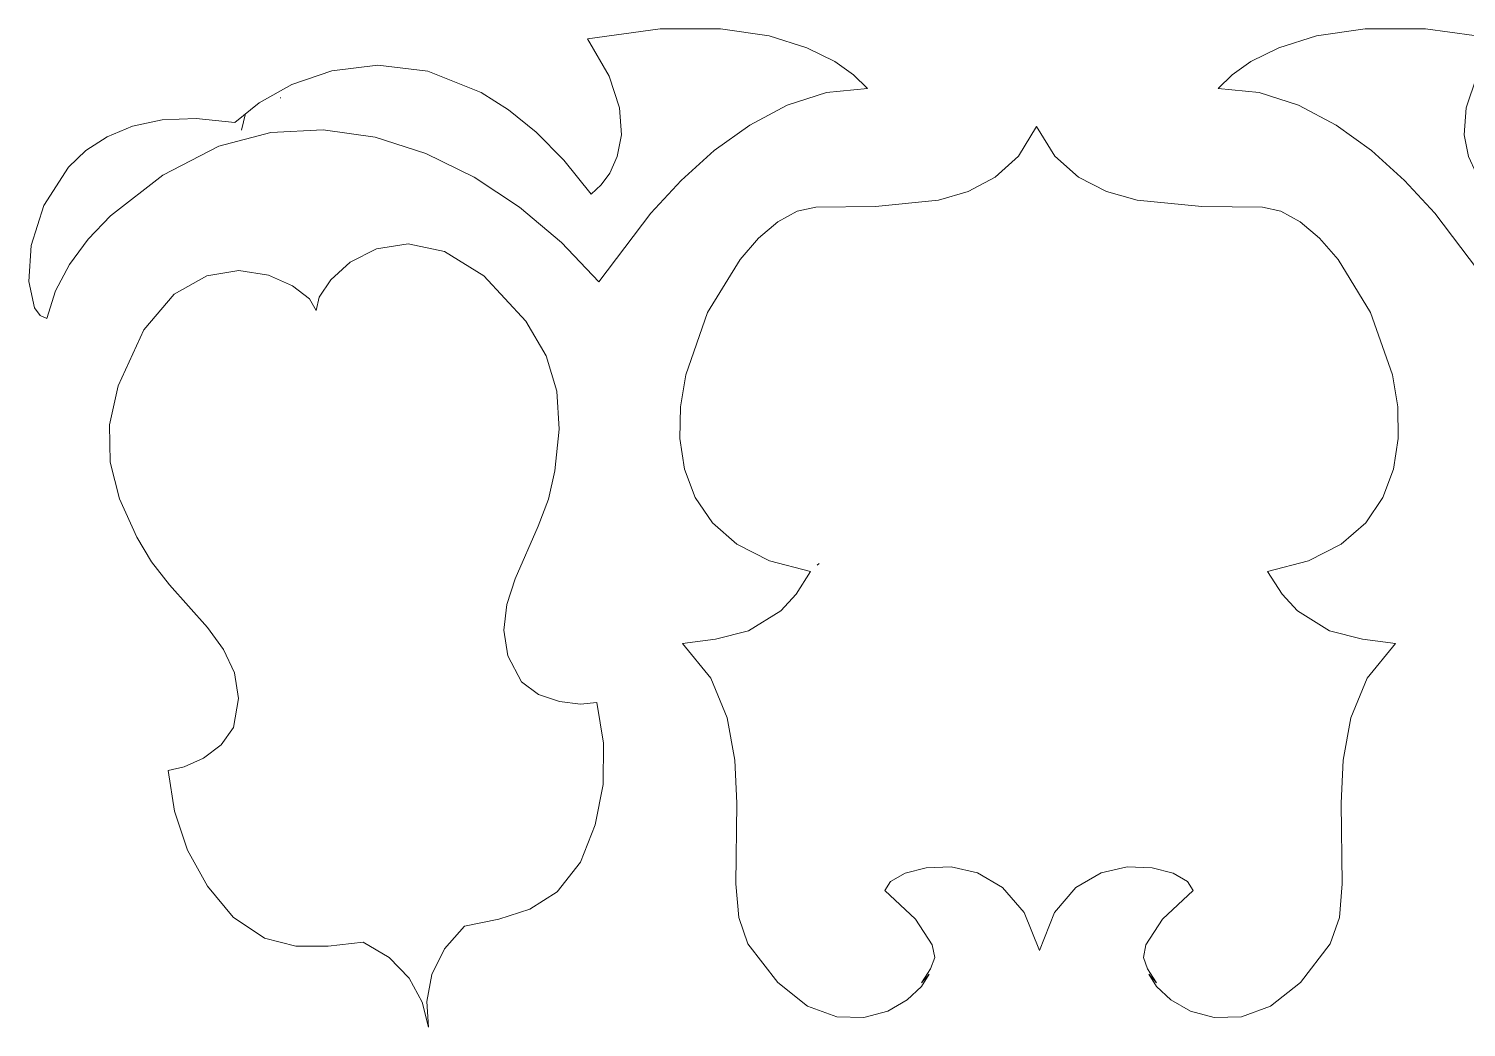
# Model space of a CAD drawing. Header units: millimetres. Extents: x -177 to 176, y -151 to 151.
# Drawn here: x -57.8 to -5.9, y 102.5 to 138.5 of the extents above; entities that cross this region are included whole.
import ezdxf

# ---------------------------------------------------------------- set-up
doc = ezdxf.new("R2010")
doc.units = ezdxf.units.MM
doc.header["$MEASUREMENT"] = 0
doc.layers.add('layer 1', color=7, linetype='Continuous')

msp = doc.modelspace()

# ---------------------------------------------------------------- linework, layer by layer
at = {"layer": 'layer 1', "color": 1, "lineweight": 9}
for points, knots in [([(-27.5384, 136.3875), (-27.5384, 136.3875), (-29.0168, 136.2377), (-29.0168, 136.2377), (-29.0168, 136.2377), (-29.0168, 136.2377), (-30.4371, 135.7801), (-30.4371, 135.7801), (-30.4371, 135.7801), (-30.4371, 135.7801), (-31.7903, 135.0658), (-31.7903, 135.0658), (-31.7903, 135.0658), (-31.7903, 135.0658), (-33.0678, 134.145), (-33.0678, 134.145), (-33.0678, 134.145), (-33.0678, 134.145), (-34.26, 133.0684), (-34.26, 133.0684), (-34.26, 133.0684), (-34.26, 133.0684), (-35.3582, 131.8865), (-35.3582, 131.8865), (-35.3582, 131.8865), (-35.3582, 131.8865), (-37.2367, 129.4091), (-37.2367, 129.4091), (-37.2367, 129.4091), (-37.2367, 129.4091), (-38.5843, 130.825), (-38.5843, 130.825), (-38.5843, 130.825), (-38.5843, 130.825), (-40.0937, 132.0972), (-40.0937, 132.0972), (-40.0937, 132.0972), (-40.0937, 132.0972), (-41.7363, 133.1828), (-41.7363, 133.1828), (-41.7363, 133.1828), (-41.7363, 133.1828), (-43.4839, 134.0386), (-43.4839, 134.0386), (-43.4839, 134.0386), (-43.4839, 134.0386), (-45.307, 134.6212), (-45.307, 134.6212), (-45.307, 134.6212), (-45.307, 134.6212), (-47.1777, 134.8876), (-47.1777, 134.8876), (-47.1777, 134.8876), (-47.1777, 134.8876), (-49.0669, 134.7949), (-49.0669, 134.7949), (-49.0669, 134.7949), (-49.0669, 134.7949), (-50.9464, 134.2995), (-50.9464, 134.2995), (-50.9464, 134.2995), (-50.9464, 134.2995), (-52.9751, 133.252), (-52.9751, 133.252), (-52.9751, 133.252), (-52.9751, 133.252), (-54.8546, 131.7924), (-54.8546, 131.7924), (-54.8546, 131.7924), (-54.8546, 131.7924), (-55.6593, 130.9436), (-55.6593, 130.9436), (-55.6593, 130.9436), (-55.6593, 130.9436), (-56.3322, 130.0342), (-56.3322, 130.0342), (-56.3322, 130.0342), (-56.3322, 130.0342), (-56.8414, 129.0784), (-56.8414, 129.0784), (-56.8414, 129.0784), (-56.8414, 129.0784), (-57.1555, 128.0905), (-57.1555, 128.0905), (-57.1555, 128.0905), (-57.1555, 128.0905), (-57.4002, 128.1961), (-57.4002, 128.1961), (-57.4002, 128.1961), (-57.4002, 128.1961), (-57.5965, 128.4701), (-57.5965, 128.4701), (-57.5965, 128.4701), (-57.5965, 128.4701), (-57.8088, 129.4172), (-57.8088, 129.4172), (-57.8088, 129.4172), (-57.8088, 129.4172), (-57.7227, 130.7198), (-57.7227, 130.7198), (-57.7227, 130.7198), (-57.7227, 130.7198), (-57.2682, 132.1662), (-57.2682, 132.1662), (-57.2682, 132.1662), (-57.2682, 132.1662), (-56.3754, 133.5442), (-56.3754, 133.5442), (-56.3754, 133.5442), (-56.3754, 133.5442), (-55.7429, 134.1416), (-55.7429, 134.1416), (-55.7429, 134.1416), (-55.7429, 134.1416), (-54.9747, 134.6425), (-54.9747, 134.6425), (-54.9747, 134.6425), (-54.9747, 134.6425), (-54.062, 135.0203), (-54.062, 135.0203), (-54.062, 135.0203), (-54.062, 135.0203), (-52.9959, 135.2487), (-52.9959, 135.2487), (-52.9959, 135.2487), (-52.9959, 135.2487), (-51.768, 135.3011), (-51.768, 135.3011), (-51.768, 135.3011), (-51.768, 135.3011), (-50.3694, 135.1513), (-50.3694, 135.1513), (-50.3694, 135.1513), (-50.3694, 135.1513), (-49.4965, 135.8612), (-49.4965, 135.8612), (-49.4965, 135.8612), (-49.4965, 135.8612), (-48.3126, 136.5267), (-48.3126, 136.5267), (-48.3126, 136.5267), (-48.3126, 136.5267), (-46.8684, 137.0228), (-46.8684, 137.0228), (-46.8684, 137.0228), (-46.8684, 137.0228), (-45.2145, 137.2235), (-45.2145, 137.2235), (-45.2145, 137.2235), (-45.2145, 137.2235), (-43.401, 137.0039), (-43.401, 137.0039), (-43.401, 137.0039), (-43.401, 137.0039), (-41.479, 136.2384), (-41.479, 136.2384), (-41.479, 136.2384), (-41.479, 136.2384), (-40.4932, 135.612), (-40.4932, 135.612), (-40.4932, 135.612), (-40.4932, 135.612), (-39.4991, 134.8019), (-39.4991, 134.8019), (-39.4991, 134.8019), (-39.4991, 134.8019), (-38.503, 133.7927), (-38.503, 133.7927), (-38.503, 133.7927), (-38.503, 133.7927), (-37.5117, 132.5689), (-37.5117, 132.5689), (-37.5117, 132.5689), (-37.5117, 132.5689), (-37.153, 132.9053), (-37.153, 132.9053), (-37.153, 132.9053), (-37.153, 132.9053), (-36.8426, 133.3312), (-36.8426, 133.3312), (-36.8426, 133.3312), (-36.8426, 133.3312), (-36.5669, 133.9334), (-36.5669, 133.9334), (-36.5669, 133.9334), (-36.5669, 133.9334), (-36.418, 134.7154), (-36.418, 134.7154), (-36.418, 134.7154), (-36.418, 134.7154), (-36.4873, 135.6804), (-36.4873, 135.6804), (-36.4873, 135.6804), (-36.4873, 135.6804), (-36.8672, 136.8319), (-36.8672, 136.8319), (-36.8672, 136.8319), (-36.8672, 136.8319), (-37.6489, 138.1734), (-37.6489, 138.1734), (-37.6489, 138.1734), (-37.6489, 138.1734), (-35.0187, 138.5342), (-35.0187, 138.5342), (-35.0187, 138.5342), (-35.0187, 138.5342), (-32.8428, 138.5372), (-32.8428, 138.5372), (-32.8428, 138.5372), (-32.8428, 138.5372), (-31.089, 138.2781), (-31.089, 138.2781), (-31.089, 138.2781), (-31.089, 138.2781), (-29.7258, 137.8519), (-29.7258, 137.8519), (-29.7258, 137.8519), (-29.7258, 137.8519), (-28.721, 137.3545), (-28.721, 137.3545), (-28.721, 137.3545), (-28.721, 137.3545), (-28.0428, 136.8811), (-28.0428, 136.8811), (-28.0428, 136.8811), (-28.0428, 136.8811), (-27.5384, 136.3875), (-27.5384, 136.3875), (-27.5384, 136.3875), (-27.5384, 136.3875), (-27.5384, 136.3875), (-27.5384, 136.3875)], [0, 0, 0, 0, 0.0169492, 0.0169492, 0.0169492, 0.0169492, 0.0338983, 0.0338983, 0.0338983, 0.0338983, 0.0508475, 0.0508475, 0.0508475, 0.0508475, 0.0677966, 0.0677966, 0.0677966, 0.0677966, 0.0847458, 0.0847458, 0.0847458, 0.0847458, 0.1016949, 0.1016949, 0.1016949, 0.1016949, 0.1186441, 0.1186441, 0.1186441, 0.1186441, 0.1355932, 0.1355932, 0.1355932, 0.1355932, 0.1525424, 0.1525424, 0.1525424, 0.1525424, 0.1694915, 0.1694915, 0.1694915, 0.1694915, 0.1864407, 0.1864407, 0.1864407, 0.1864407, 0.2033898, 0.2033898, 0.2033898, 0.2033898, 0.220339, 0.220339, 0.220339, 0.220339, 0.2372881, 0.2372881, 0.2372881, 0.2372881, 0.2542373, 0.2542373, 0.2542373, 0.2542373, 0.2711864, 0.2711864, 0.2711864, 0.2711864, 0.2881356, 0.2881356, 0.2881356, 0.2881356, 0.3050847, 0.3050847, 0.3050847, 0.3050847, 0.3220339, 0.3220339, 0.3220339, 0.3220339, 0.3389831, 0.3389831, 0.3389831, 0.3389831, 0.3559322, 0.3559322, 0.3559322, 0.3559322, 0.3728814, 0.3728814, 0.3728814, 0.3728814, 0.3898305, 0.3898305, 0.3898305, 0.3898305, 0.4067797, 0.4067797, 0.4067797, 0.4067797, 0.4237288, 0.4237288, 0.4237288, 0.4237288, 0.440678, 0.440678, 0.440678, 0.440678, 0.4576271, 0.4576271, 0.4576271, 0.4576271, 0.4745763, 0.4745763, 0.4745763, 0.4745763, 0.4915254, 0.4915254, 0.4915254, 0.4915254, 0.5084746, 0.5084746, 0.5084746, 0.5084746, 0.5254237, 0.5254237, 0.5254237, 0.5254237, 0.5423729, 0.5423729, 0.5423729, 0.5423729, 0.559322, 0.559322, 0.559322, 0.559322, 0.5762712, 0.5762712, 0.5762712, 0.5762712, 0.5932203, 0.5932203, 0.5932203, 0.5932203, 0.6101695, 0.6101695, 0.6101695, 0.6101695, 0.6271186, 0.6271186, 0.6271186, 0.6271186, 0.6440678, 0.6440678, 0.6440678, 0.6440678, 0.6610169, 0.6610169, 0.6610169, 0.6610169, 0.6779661, 0.6779661, 0.6779661, 0.6779661, 0.6949153, 0.6949153, 0.6949153, 0.6949153, 0.7118644, 0.7118644, 0.7118644, 0.7118644, 0.7288136, 0.7288136, 0.7288136, 0.7288136, 0.7457627, 0.7457627, 0.7457627, 0.7457627, 0.7627119, 0.7627119, 0.7627119, 0.7627119, 0.779661, 0.779661, 0.779661, 0.779661, 0.7966102, 0.7966102, 0.7966102, 0.7966102, 0.8135593, 0.8135593, 0.8135593, 0.8135593, 0.8305085, 0.8305085, 0.8305085, 0.8305085, 0.8474576, 0.8474576, 0.8474576, 0.8474576, 0.8644068, 0.8644068, 0.8644068, 0.8644068, 0.8813559, 0.8813559, 0.8813559, 0.8813559, 0.8983051, 0.8983051, 0.8983051, 0.8983051, 0.9152542, 0.9152542, 0.9152542, 0.9152542, 0.9322034, 0.9322034, 0.9322034, 0.9322034, 0.9491525, 0.9491525, 0.9491525, 0.9491525, 0.9661017, 0.9661017, 0.9661017, 0.9661017, 1, 1, 1, 1]), ([(-14.8802, 136.3875), (-14.8802, 136.3875), (-13.402, 136.2377), (-13.402, 136.2377), (-13.402, 136.2377), (-13.402, 136.2377), (-11.9818, 135.7801), (-11.9818, 135.7801), (-11.9818, 135.7801), (-11.9818, 135.7801), (-10.6283, 135.0658), (-10.6283, 135.0658), (-10.6283, 135.0658), (-10.6283, 135.0658), (-9.3511, 134.145), (-9.3511, 134.145), (-9.3511, 134.145), (-9.3511, 134.145), (-8.1587, 133.0684), (-8.1587, 133.0684), (-8.1587, 133.0684), (-8.1587, 133.0684), (-7.0605, 131.8865), (-7.0605, 131.8865), (-7.0605, 131.8865), (-7.0605, 131.8865), (-5.182, 129.4091), (-5.182, 129.4091), (-5.182, 129.4091), (-5.182, 129.4091), (-3.8346, 130.825), (-3.8346, 130.825), (-3.8346, 130.825), (-3.8346, 130.825), (-2.3251, 132.0972), (-2.3251, 132.0972), (-2.3251, 132.0972), (-2.3251, 132.0972), (-0.6824, 133.1828), (-0.6824, 133.1828), (-0.6824, 133.1828), (-0.6824, 133.1828), (1.0651, 134.0386), (1.0651, 134.0386), (1.0651, 134.0386), (1.0651, 134.0386), (2.8884, 134.6212), (2.8884, 134.6212), (2.8884, 134.6212), (2.8884, 134.6212), (4.7592, 134.8876), (4.7592, 134.8876), (4.7592, 134.8876), (4.7592, 134.8876), (6.6484, 134.7949), (6.6484, 134.7949), (6.6484, 134.7949), (6.6484, 134.7949), (8.5277, 134.2995), (8.5277, 134.2995), (8.5277, 134.2995), (8.5277, 134.2995), (10.5565, 133.252), (10.5565, 133.252), (10.5565, 133.252), (10.5565, 133.252), (12.4359, 131.7924), (12.4359, 131.7924), (12.4359, 131.7924), (12.4359, 131.7924), (13.2407, 130.9436), (13.2407, 130.9436), (13.2407, 130.9436), (13.2407, 130.9436), (13.9135, 130.0342), (13.9135, 130.0342), (13.9135, 130.0342), (13.9135, 130.0342), (14.4227, 129.0784), (14.4227, 129.0784), (14.4227, 129.0784), (14.4227, 129.0784), (14.7368, 128.0905), (14.7368, 128.0905), (14.7368, 128.0905), (14.7368, 128.0905), (14.9815, 128.1961), (14.9815, 128.1961), (14.9815, 128.1961), (14.9815, 128.1961), (15.1779, 128.4701), (15.1779, 128.4701), (15.1779, 128.4701), (15.1779, 128.4701), (15.3901, 129.4172), (15.3901, 129.4172), (15.3901, 129.4172), (15.3901, 129.4172), (15.3041, 130.7198), (15.3041, 130.7198), (15.3041, 130.7198), (15.3041, 130.7198), (14.8495, 132.1662), (14.8495, 132.1662), (14.8495, 132.1662), (14.8495, 132.1662), (13.957, 133.5442), (13.957, 133.5442), (13.957, 133.5442), (13.957, 133.5442), (13.3244, 134.1416), (13.3244, 134.1416), (13.3244, 134.1416), (13.3244, 134.1416), (12.556, 134.6425), (12.556, 134.6425), (12.556, 134.6425), (12.556, 134.6425), (11.6433, 135.0203), (11.6433, 135.0203), (11.6433, 135.0203), (11.6433, 135.0203), (10.5772, 135.2487), (10.5772, 135.2487), (10.5772, 135.2487), (10.5772, 135.2487), (9.3493, 135.3011), (9.3493, 135.3011), (9.3493, 135.3011), (9.3493, 135.3011), (7.9507, 135.1513), (7.9507, 135.1513), (7.9507, 135.1513), (7.9507, 135.1513), (7.0778, 135.8612), (7.0778, 135.8612), (7.0778, 135.8612), (7.0778, 135.8612), (5.8939, 136.5267), (5.8939, 136.5267), (5.8939, 136.5267), (5.8939, 136.5267), (4.4497, 137.0228), (4.4497, 137.0228), (4.4497, 137.0228), (4.4497, 137.0228), (2.7957, 137.2235), (2.7957, 137.2235), (2.7957, 137.2235), (2.7957, 137.2235), (0.9825, 137.0039), (0.9825, 137.0039), (0.9825, 137.0039), (0.9825, 137.0039), (-0.9396, 136.2384), (-0.9396, 136.2384), (-0.9396, 136.2384), (-0.9396, 136.2384), (-1.9255, 135.612), (-1.9255, 135.612), (-1.9255, 135.612), (-1.9255, 135.612), (-2.9195, 134.8019), (-2.9195, 134.8019), (-2.9195, 134.8019), (-2.9195, 134.8019), (-3.9156, 133.7927), (-3.9156, 133.7927), (-3.9156, 133.7927), (-3.9156, 133.7927), (-4.9069, 132.5689), (-4.9069, 132.5689), (-4.9069, 132.5689), (-4.9069, 132.5689), (-5.2656, 132.9053), (-5.2656, 132.9053), (-5.2656, 132.9053), (-5.2656, 132.9053), (-5.5761, 133.3312), (-5.5761, 133.3312), (-5.5761, 133.3312), (-5.5761, 133.3312), (-5.8518, 133.9334), (-5.8518, 133.9334), (-5.8518, 133.9334), (-5.8518, 133.9334), (-6.0008, 134.7154), (-6.0008, 134.7154), (-6.0008, 134.7154), (-6.0008, 134.7154), (-5.9314, 135.6804), (-5.9314, 135.6804), (-5.9314, 135.6804), (-5.9314, 135.6804), (-5.5515, 136.8319), (-5.5515, 136.8319), (-5.5515, 136.8319), (-5.5515, 136.8319), (-4.7698, 138.1734), (-4.7698, 138.1734), (-4.7698, 138.1734), (-4.7698, 138.1734), (-7.4, 138.5342), (-7.4, 138.5342), (-7.4, 138.5342), (-7.4, 138.5342), (-9.5759, 138.5372), (-9.5759, 138.5372), (-9.5759, 138.5372), (-9.5759, 138.5372), (-11.3296, 138.2781), (-11.3296, 138.2781), (-11.3296, 138.2781), (-11.3296, 138.2781), (-12.6928, 137.8519), (-12.6928, 137.8519), (-12.6928, 137.8519), (-12.6928, 137.8519), (-13.6979, 137.3545), (-13.6979, 137.3545), (-13.6979, 137.3545), (-13.6979, 137.3545), (-14.3759, 136.8811), (-14.3759, 136.8811), (-14.3759, 136.8811), (-14.3759, 136.8811), (-14.8802, 136.3875), (-14.8802, 136.3875), (-14.8802, 136.3875), (-14.8802, 136.3875), (-14.8802, 136.3875), (-14.8802, 136.3875)], [0, 0, 0, 0, 0.0169492, 0.0169492, 0.0169492, 0.0169492, 0.0338983, 0.0338983, 0.0338983, 0.0338983, 0.0508475, 0.0508475, 0.0508475, 0.0508475, 0.0677966, 0.0677966, 0.0677966, 0.0677966, 0.0847458, 0.0847458, 0.0847458, 0.0847458, 0.1016949, 0.1016949, 0.1016949, 0.1016949, 0.1186441, 0.1186441, 0.1186441, 0.1186441, 0.1355932, 0.1355932, 0.1355932, 0.1355932, 0.1525424, 0.1525424, 0.1525424, 0.1525424, 0.1694915, 0.1694915, 0.1694915, 0.1694915, 0.1864407, 0.1864407, 0.1864407, 0.1864407, 0.2033898, 0.2033898, 0.2033898, 0.2033898, 0.220339, 0.220339, 0.220339, 0.220339, 0.2372881, 0.2372881, 0.2372881, 0.2372881, 0.2542373, 0.2542373, 0.2542373, 0.2542373, 0.2711864, 0.2711864, 0.2711864, 0.2711864, 0.2881356, 0.2881356, 0.2881356, 0.2881356, 0.3050847, 0.3050847, 0.3050847, 0.3050847, 0.3220339, 0.3220339, 0.3220339, 0.3220339, 0.3389831, 0.3389831, 0.3389831, 0.3389831, 0.3559322, 0.3559322, 0.3559322, 0.3559322, 0.3728814, 0.3728814, 0.3728814, 0.3728814, 0.3898305, 0.3898305, 0.3898305, 0.3898305, 0.4067797, 0.4067797, 0.4067797, 0.4067797, 0.4237288, 0.4237288, 0.4237288, 0.4237288, 0.440678, 0.440678, 0.440678, 0.440678, 0.4576271, 0.4576271, 0.4576271, 0.4576271, 0.4745763, 0.4745763, 0.4745763, 0.4745763, 0.4915254, 0.4915254, 0.4915254, 0.4915254, 0.5084746, 0.5084746, 0.5084746, 0.5084746, 0.5254237, 0.5254237, 0.5254237, 0.5254237, 0.5423729, 0.5423729, 0.5423729, 0.5423729, 0.559322, 0.559322, 0.559322, 0.559322, 0.5762712, 0.5762712, 0.5762712, 0.5762712, 0.5932203, 0.5932203, 0.5932203, 0.5932203, 0.6101695, 0.6101695, 0.6101695, 0.6101695, 0.6271186, 0.6271186, 0.6271186, 0.6271186, 0.6440678, 0.6440678, 0.6440678, 0.6440678, 0.6610169, 0.6610169, 0.6610169, 0.6610169, 0.6779661, 0.6779661, 0.6779661, 0.6779661, 0.6949153, 0.6949153, 0.6949153, 0.6949153, 0.7118644, 0.7118644, 0.7118644, 0.7118644, 0.7288136, 0.7288136, 0.7288136, 0.7288136, 0.7457627, 0.7457627, 0.7457627, 0.7457627, 0.7627119, 0.7627119, 0.7627119, 0.7627119, 0.779661, 0.779661, 0.779661, 0.779661, 0.7966102, 0.7966102, 0.7966102, 0.7966102, 0.8135593, 0.8135593, 0.8135593, 0.8135593, 0.8305085, 0.8305085, 0.8305085, 0.8305085, 0.8474576, 0.8474576, 0.8474576, 0.8474576, 0.8644068, 0.8644068, 0.8644068, 0.8644068, 0.8813559, 0.8813559, 0.8813559, 0.8813559, 0.8983051, 0.8983051, 0.8983051, 0.8983051, 0.9152542, 0.9152542, 0.9152542, 0.9152542, 0.9322034, 0.9322034, 0.9322034, 0.9322034, 0.9491525, 0.9491525, 0.9491525, 0.9491525, 0.9661017, 0.9661017, 0.9661017, 0.9661017, 1, 1, 1, 1]), ([(-21.4394, 135.014), (-21.4394, 135.014), (-22.0917, 133.9452), (-22.0917, 133.9452), (-22.0917, 133.9452), (-22.0917, 133.9452), (-22.9281, 133.1783), (-22.9281, 133.1783), (-22.9281, 133.1783), (-22.9281, 133.1783), (-23.9052, 132.6629), (-23.9052, 132.6629), (-23.9052, 132.6629), (-23.9052, 132.6629), (-24.9804, 132.3487), (-24.9804, 132.3487), (-24.9804, 132.3487), (-24.9804, 132.3487), (-27.2543, 132.1236), (-27.2543, 132.1236), (-27.2543, 132.1236), (-27.2543, 132.1236), (-29.4069, 132.1012), (-29.4069, 132.1012), (-29.4069, 132.1012), (-29.4069, 132.1012), (-30.0788, 131.9544), (-30.0788, 131.9544), (-30.0788, 131.9544), (-30.0788, 131.9544), (-30.7743, 131.5705), (-30.7743, 131.5705), (-30.7743, 131.5705), (-30.7743, 131.5705), (-31.4691, 130.9815), (-31.4691, 130.9815), (-31.4691, 130.9815), (-31.4691, 130.9815), (-32.1395, 130.2187), (-32.1395, 130.2187), (-32.1395, 130.2187), (-32.1395, 130.2187), (-33.3118, 128.2974), (-33.3118, 128.2974), (-33.3118, 128.2974), (-33.3118, 128.2974), (-34.0998, 126.0581), (-34.0998, 126.0581), (-34.0998, 126.0581), (-34.0998, 126.0581), (-34.29, 124.8979), (-34.29, 124.8979), (-34.29, 124.8979), (-34.29, 124.8979), (-34.3125, 123.7527), (-34.3125, 123.7527), (-34.3125, 123.7527), (-34.3125, 123.7527), (-34.1436, 122.6537), (-34.1436, 122.6537), (-34.1436, 122.6537), (-34.1436, 122.6537), (-33.7592, 121.6323), (-33.7592, 121.6323), (-33.7592, 121.6323), (-33.7592, 121.6323), (-33.1353, 120.7204), (-33.1353, 120.7204), (-33.1353, 120.7204), (-33.1353, 120.7204), (-32.2484, 119.9491), (-32.2484, 119.9491), (-32.2484, 119.9491), (-32.2484, 119.9491), (-31.0744, 119.3499), (-31.0744, 119.3499), (-31.0744, 119.3499), (-31.0744, 119.3499), (-29.5893, 118.9544), (-29.5893, 118.9544), (-29.5893, 118.9544), (-29.5893, 118.9544), (-30.1184, 118.1428), (-30.1184, 118.1428), (-30.1184, 118.1428), (-30.1184, 118.1428), (-30.6714, 117.5404), (-30.6714, 117.5404), (-30.6714, 117.5404), (-30.6714, 117.5404), (-31.83, 116.8221), (-31.83, 116.8221), (-31.83, 116.8221), (-31.83, 116.8221), (-33.0245, 116.5212), (-33.0245, 116.5212), (-33.0245, 116.5212), (-33.0245, 116.5212), (-34.2148, 116.3592), (-34.2148, 116.3592), (-34.2148, 116.3592), (-34.2148, 116.3592), (-33.1934, 115.1086), (-33.1934, 115.1086), (-33.1934, 115.1086), (-33.1934, 115.1086), (-32.5983, 113.6834), (-32.5983, 113.6834), (-32.5983, 113.6834), (-32.5983, 113.6834), (-32.3202, 112.1563), (-32.3202, 112.1563), (-32.3202, 112.1563), (-32.3202, 112.1563), (-32.2494, 110.5996), (-32.2494, 110.5996), (-32.2494, 110.5996), (-32.2494, 110.5996), (-32.2922, 107.6893), (-32.2922, 107.6893), (-32.2922, 107.6893), (-32.2922, 107.6893), (-32.1872, 106.4811), (-32.1872, 106.4811), (-32.1872, 106.4811), (-32.1872, 106.4811), (-31.8522, 105.5344), (-31.8522, 105.5344), (-31.8522, 105.5344), (-31.8522, 105.5344), (-30.7797, 104.1295), (-30.7797, 104.1295), (-30.7797, 104.1295), (-30.7797, 104.1295), (-29.6982, 103.2815), (-29.6982, 103.2815), (-29.6982, 103.2815), (-29.6982, 103.2815), (-28.6488, 102.8934), (-28.6488, 102.8934), (-28.6488, 102.8934), (-28.6488, 102.8934), (-27.6724, 102.8673), (-27.6724, 102.8673), (-27.6724, 102.8673), (-27.6724, 102.8673), (-26.8098, 103.1059), (-26.8098, 103.1059), (-26.8098, 103.1059), (-26.8098, 103.1059), (-26.1018, 103.5116), (-26.1018, 103.5116), (-26.1018, 103.5116), (-26.1018, 103.5116), (-25.5893, 103.9873), (-25.5893, 103.9873), (-25.5893, 103.9873), (-25.5893, 103.9873), (-25.3134, 104.4355), (-25.3134, 104.4355), (-25.3134, 104.4355), (-25.3134, 104.4355), (-25.5892, 104.1272), (-25.5892, 104.1272), (-25.5892, 104.1272), (-25.5892, 104.1272), (-25.2585, 104.6276), (-25.2585, 104.6276), (-25.2585, 104.6276), (-25.2585, 104.6276), (-25.1132, 105.0368), (-25.1132, 105.0368), (-25.1132, 105.0368), (-25.1132, 105.0368), (-25.1988, 105.4924), (-25.1988, 105.4924), (-25.1988, 105.4924), (-25.1988, 105.4924), (-25.8008, 106.4183), (-25.8008, 106.4183), (-25.8008, 106.4183), (-25.8008, 106.4183), (-26.9069, 107.4576), (-26.9069, 107.4576), (-26.9069, 107.4576), (-26.9069, 107.4576), (-26.7043, 107.7784), (-26.7043, 107.7784), (-26.7043, 107.7784), (-26.7043, 107.7784), (-26.178, 108.0744), (-26.178, 108.0744), (-26.178, 108.0744), (-26.178, 108.0744), (-25.4194, 108.2737), (-25.4194, 108.2737), (-25.4194, 108.2737), (-25.4194, 108.2737), (-24.5198, 108.3036), (-24.5198, 108.3036), (-24.5198, 108.3036), (-24.5198, 108.3036), (-23.5705, 108.0922), (-23.5705, 108.0922), (-23.5705, 108.0922), (-23.5705, 108.0922), (-22.6625, 107.5672), (-22.6625, 107.5672), (-22.6625, 107.5672), (-22.6625, 107.5672), (-21.8876, 106.6561), (-21.8876, 106.6561), (-21.8876, 106.6561), (-21.8876, 106.6561), (-21.3366, 105.2871), (-21.3366, 105.2871), (-21.3366, 105.2871), (-21.3366, 105.2871), (-20.7865, 106.6561), (-20.7865, 106.6561), (-20.7865, 106.6561), (-20.7865, 106.6561), (-20.0137, 107.5672), (-20.0137, 107.5672), (-20.0137, 107.5672), (-20.0137, 107.5672), (-19.1093, 108.0922), (-19.1093, 108.0922), (-19.1093, 108.0922), (-19.1093, 108.0922), (-18.1635, 108.3036), (-18.1635, 108.3036), (-18.1635, 108.3036), (-18.1635, 108.3036), (-17.2676, 108.2737), (-17.2676, 108.2737), (-17.2676, 108.2737), (-17.2676, 108.2737), (-16.5125, 108.0744), (-16.5125, 108.0744), (-16.5125, 108.0744), (-16.5125, 108.0744), (-15.9886, 107.7784), (-15.9886, 107.7784), (-15.9886, 107.7784), (-15.9886, 107.7784), (-15.7869, 107.4576), (-15.7869, 107.4576), (-15.7869, 107.4576), (-15.7869, 107.4576), (-16.893, 106.4183), (-16.893, 106.4183), (-16.893, 106.4183), (-16.893, 106.4183), (-17.4948, 105.4924), (-17.4948, 105.4924), (-17.4948, 105.4924), (-17.4948, 105.4924), (-17.5804, 105.0368), (-17.5804, 105.0368), (-17.5804, 105.0368), (-17.5804, 105.0368), (-17.4352, 104.6276), (-17.4352, 104.6276), (-17.4352, 104.6276), (-17.4352, 104.6276), (-17.1043, 104.1272), (-17.1043, 104.1272), (-17.1043, 104.1272), (-17.1043, 104.1272), (-17.3802, 104.4355), (-17.3802, 104.4355), (-17.3802, 104.4355), (-17.3802, 104.4355), (-17.1042, 103.9873), (-17.1042, 103.9873), (-17.1042, 103.9873), (-17.1042, 103.9873), (-16.592, 103.5116), (-16.592, 103.5116), (-16.592, 103.5116), (-16.592, 103.5116), (-15.8839, 103.1059), (-15.8839, 103.1059), (-15.8839, 103.1059), (-15.8839, 103.1059), (-15.0215, 102.8673), (-15.0215, 102.8673), (-15.0215, 102.8673), (-15.0215, 102.8673), (-14.0449, 102.8934), (-14.0449, 102.8934), (-14.0449, 102.8934), (-14.0449, 102.8934), (-12.9955, 103.2815), (-12.9955, 103.2815), (-12.9955, 103.2815), (-12.9955, 103.2815), (-11.9143, 104.1295), (-11.9143, 104.1295), (-11.9143, 104.1295), (-11.9143, 104.1295), (-10.8417, 105.5344), (-10.8417, 105.5344), (-10.8417, 105.5344), (-10.8417, 105.5344), (-10.5065, 106.4811), (-10.5065, 106.4811), (-10.5065, 106.4811), (-10.5065, 106.4811), (-10.4014, 107.6893), (-10.4014, 107.6893), (-10.4014, 107.6893), (-10.4014, 107.6893), (-10.4444, 110.5996), (-10.4444, 110.5996), (-10.4444, 110.5996), (-10.4444, 110.5996), (-10.3735, 112.1563), (-10.3735, 112.1563), (-10.3735, 112.1563), (-10.3735, 112.1563), (-10.0953, 113.6834), (-10.0953, 113.6834), (-10.0953, 113.6834), (-10.0953, 113.6834), (-9.5002, 115.1086), (-9.5002, 115.1086), (-9.5002, 115.1086), (-9.5002, 115.1086), (-8.4788, 116.3592), (-8.4788, 116.3592), (-8.4788, 116.3592), (-8.4788, 116.3592), (-9.6691, 116.5212), (-9.6691, 116.5212), (-9.6691, 116.5212), (-9.6691, 116.5212), (-10.8637, 116.8221), (-10.8637, 116.8221), (-10.8637, 116.8221), (-10.8637, 116.8221), (-12.0223, 117.5404), (-12.0223, 117.5404), (-12.0223, 117.5404), (-12.0223, 117.5404), (-12.5754, 118.1428), (-12.5754, 118.1428), (-12.5754, 118.1428), (-12.5754, 118.1428), (-13.1042, 118.9544), (-13.1042, 118.9544), (-13.1042, 118.9544), (-13.1042, 118.9544), (-11.6194, 119.3499), (-11.6194, 119.3499), (-11.6194, 119.3499), (-11.6194, 119.3499), (-10.4453, 119.9491), (-10.4453, 119.9491), (-10.4453, 119.9491), (-10.4453, 119.9491), (-9.5584, 120.7204), (-9.5584, 120.7204), (-9.5584, 120.7204), (-9.5584, 120.7204), (-8.9345, 121.6323), (-8.9345, 121.6323), (-8.9345, 121.6323), (-8.9345, 121.6323), (-8.55, 122.6537), (-8.55, 122.6537), (-8.55, 122.6537), (-8.55, 122.6537), (-8.3811, 123.7527), (-8.3811, 123.7527), (-8.3811, 123.7527), (-8.3811, 123.7527), (-8.4036, 124.8979), (-8.4036, 124.8979), (-8.4036, 124.8979), (-8.4036, 124.8979), (-8.5939, 126.0581), (-8.5939, 126.0581), (-8.5939, 126.0581), (-8.5939, 126.0581), (-9.3819, 128.2974), (-9.3819, 128.2974), (-9.3819, 128.2974), (-9.3819, 128.2974), (-10.554, 130.2187), (-10.554, 130.2187), (-10.554, 130.2187), (-10.554, 130.2187), (-11.2245, 130.9815), (-11.2245, 130.9815), (-11.2245, 130.9815), (-11.2245, 130.9815), (-11.9195, 131.5705), (-11.9195, 131.5705), (-11.9195, 131.5705), (-11.9195, 131.5705), (-12.6149, 131.9544), (-12.6149, 131.9544), (-12.6149, 131.9544), (-12.6149, 131.9544), (-13.287, 132.1012), (-13.287, 132.1012), (-13.287, 132.1012), (-13.287, 132.1012), (-15.4683, 132.1236), (-15.4683, 132.1236), (-15.4683, 132.1236), (-15.4683, 132.1236), (-17.8058, 132.3487), (-17.8058, 132.3487), (-17.8058, 132.3487), (-17.8058, 132.3487), (-18.9153, 132.6629), (-18.9153, 132.6629), (-18.9153, 132.6629), (-18.9153, 132.6629), (-19.9221, 133.1783), (-19.9221, 133.1783), (-19.9221, 133.1783), (-19.9221, 133.1783), (-20.7792, 133.9452), (-20.7792, 133.9452), (-20.7792, 133.9452), (-20.7792, 133.9452), (-21.4394, 135.014), (-21.4394, 135.014), (-21.4394, 135.014), (-21.4394, 135.014), (-21.4394, 135.014), (-21.4394, 135.014)], [0, 0, 0, 0, 0.0090909, 0.0090909, 0.0090909, 0.0090909, 0.0181818, 0.0181818, 0.0181818, 0.0181818, 0.0272727, 0.0272727, 0.0272727, 0.0272727, 0.0363636, 0.0363636, 0.0363636, 0.0363636, 0.0454545, 0.0454545, 0.0454545, 0.0454545, 0.0545455, 0.0545455, 0.0545455, 0.0545455, 0.0636364, 0.0636364, 0.0636364, 0.0636364, 0.0727273, 0.0727273, 0.0727273, 0.0727273, 0.0818182, 0.0818182, 0.0818182, 0.0818182, 0.0909091, 0.0909091, 0.0909091, 0.0909091, 0.1, 0.1, 0.1, 0.1, 0.1090909, 0.1090909, 0.1090909, 0.1090909, 0.1181818, 0.1181818, 0.1181818, 0.1181818, 0.1272727, 0.1272727, 0.1272727, 0.1272727, 0.1363636, 0.1363636, 0.1363636, 0.1363636, 0.1454545, 0.1454545, 0.1454545, 0.1454545, 0.1545455, 0.1545455, 0.1545455, 0.1545455, 0.1636364, 0.1636364, 0.1636364, 0.1636364, 0.1727273, 0.1727273, 0.1727273, 0.1727273, 0.1818182, 0.1818182, 0.1818182, 0.1818182, 0.1909091, 0.1909091, 0.1909091, 0.1909091, 0.2, 0.2, 0.2, 0.2, 0.2090909, 0.2090909, 0.2090909, 0.2090909, 0.2181818, 0.2181818, 0.2181818, 0.2181818, 0.2272727, 0.2272727, 0.2272727, 0.2272727, 0.2363636, 0.2363636, 0.2363636, 0.2363636, 0.2454545, 0.2454545, 0.2454545, 0.2454545, 0.2545455, 0.2545455, 0.2545455, 0.2545455, 0.2636364, 0.2636364, 0.2636364, 0.2636364, 0.2727273, 0.2727273, 0.2727273, 0.2727273, 0.2818182, 0.2818182, 0.2818182, 0.2818182, 0.2909091, 0.2909091, 0.2909091, 0.2909091, 0.3, 0.3, 0.3, 0.3, 0.3090909, 0.3090909, 0.3090909, 0.3090909, 0.3181818, 0.3181818, 0.3181818, 0.3181818, 0.3272727, 0.3272727, 0.3272727, 0.3272727, 0.3363636, 0.3363636, 0.3363636, 0.3363636, 0.3454545, 0.3454545, 0.3454545, 0.3454545, 0.3545455, 0.3545455, 0.3545455, 0.3545455, 0.3636364, 0.3636364, 0.3636364, 0.3636364, 0.3727273, 0.3727273, 0.3727273, 0.3727273, 0.3818182, 0.3818182, 0.3818182, 0.3818182, 0.3909091, 0.3909091, 0.3909091, 0.3909091, 0.4, 0.4, 0.4, 0.4, 0.4090909, 0.4090909, 0.4090909, 0.4090909, 0.4181818, 0.4181818, 0.4181818, 0.4181818, 0.4272727, 0.4272727, 0.4272727, 0.4272727, 0.4363636, 0.4363636, 0.4363636, 0.4363636, 0.4454545, 0.4454545, 0.4454545, 0.4454545, 0.4545455, 0.4545455, 0.4545455, 0.4545455, 0.4636364, 0.4636364, 0.4636364, 0.4636364, 0.4727273, 0.4727273, 0.4727273, 0.4727273, 0.4818182, 0.4818182, 0.4818182, 0.4818182, 0.4909091, 0.4909091, 0.4909091, 0.4909091, 0.5, 0.5, 0.5, 0.5, 0.5090909, 0.5090909, 0.5090909, 0.5090909, 0.5181818, 0.5181818, 0.5181818, 0.5181818, 0.5272727, 0.5272727, 0.5272727, 0.5272727, 0.5363636, 0.5363636, 0.5363636, 0.5363636, 0.5454545, 0.5454545, 0.5454545, 0.5454545, 0.5545455, 0.5545455, 0.5545455, 0.5545455, 0.5636364, 0.5636364, 0.5636364, 0.5636364, 0.5727273, 0.5727273, 0.5727273, 0.5727273, 0.5818182, 0.5818182, 0.5818182, 0.5818182, 0.5909091, 0.5909091, 0.5909091, 0.5909091, 0.6, 0.6, 0.6, 0.6, 0.6090909, 0.6090909, 0.6090909, 0.6090909, 0.6181818, 0.6181818, 0.6181818, 0.6181818, 0.6272727, 0.6272727, 0.6272727, 0.6272727, 0.6363636, 0.6363636, 0.6363636, 0.6363636, 0.6454545, 0.6454545, 0.6454545, 0.6454545, 0.6545455, 0.6545455, 0.6545455, 0.6545455, 0.6636364, 0.6636364, 0.6636364, 0.6636364, 0.6727273, 0.6727273, 0.6727273, 0.6727273, 0.6818182, 0.6818182, 0.6818182, 0.6818182, 0.6909091, 0.6909091, 0.6909091, 0.6909091, 0.7, 0.7, 0.7, 0.7, 0.7090909, 0.7090909, 0.7090909, 0.7090909, 0.7181818, 0.7181818, 0.7181818, 0.7181818, 0.7272727, 0.7272727, 0.7272727, 0.7272727, 0.7363636, 0.7363636, 0.7363636, 0.7363636, 0.7454545, 0.7454545, 0.7454545, 0.7454545, 0.7545455, 0.7545455, 0.7545455, 0.7545455, 0.7636364, 0.7636364, 0.7636364, 0.7636364, 0.7727273, 0.7727273, 0.7727273, 0.7727273, 0.7818182, 0.7818182, 0.7818182, 0.7818182, 0.7909091, 0.7909091, 0.7909091, 0.7909091, 0.8, 0.8, 0.8, 0.8, 0.8090909, 0.8090909, 0.8090909, 0.8090909, 0.8181818, 0.8181818, 0.8181818, 0.8181818, 0.8272727, 0.8272727, 0.8272727, 0.8272727, 0.8363636, 0.8363636, 0.8363636, 0.8363636, 0.8454545, 0.8454545, 0.8454545, 0.8454545, 0.8545455, 0.8545455, 0.8545455, 0.8545455, 0.8636364, 0.8636364, 0.8636364, 0.8636364, 0.8727273, 0.8727273, 0.8727273, 0.8727273, 0.8818182, 0.8818182, 0.8818182, 0.8818182, 0.8909091, 0.8909091, 0.8909091, 0.8909091, 0.9, 0.9, 0.9, 0.9, 0.9090909, 0.9090909, 0.9090909, 0.9090909, 0.9181818, 0.9181818, 0.9181818, 0.9181818, 0.9272727, 0.9272727, 0.9272727, 0.9272727, 0.9363636, 0.9363636, 0.9363636, 0.9363636, 0.9454545, 0.9454545, 0.9454545, 0.9454545, 0.9545455, 0.9545455, 0.9545455, 0.9545455, 0.9636364, 0.9636364, 0.9636364, 0.9636364, 0.9727273, 0.9727273, 0.9727273, 0.9727273, 0.9818182, 0.9818182, 0.9818182, 0.9818182, 1, 1, 1, 1]), ([(-47.4301, 128.374), (-47.4301, 128.374), (-47.3291, 128.8524), (-47.3291, 128.8524), (-47.3291, 128.8524), (-47.3291, 128.8524), (-46.9073, 129.4838), (-46.9073, 129.4838), (-46.9073, 129.4838), (-46.9073, 129.4838), (-46.205, 130.117), (-46.205, 130.117), (-46.205, 130.117), (-46.205, 130.117), (-45.2615, 130.5996), (-45.2615, 130.5996), (-45.2615, 130.5996), (-45.2615, 130.5996), (-44.1168, 130.7796), (-44.1168, 130.7796), (-44.1168, 130.7796), (-44.1168, 130.7796), (-42.8103, 130.5051), (-42.8103, 130.5051), (-42.8103, 130.5051), (-42.8103, 130.5051), (-41.3816, 129.6243), (-41.3816, 129.6243), (-41.3816, 129.6243), (-41.3816, 129.6243), (-39.8704, 127.9847), (-39.8704, 127.9847), (-39.8704, 127.9847), (-39.8704, 127.9847), (-39.138, 126.7425), (-39.138, 126.7425), (-39.138, 126.7425), (-39.138, 126.7425), (-38.752, 125.4616), (-38.752, 125.4616), (-38.752, 125.4616), (-38.752, 125.4616), (-38.6636, 124.0932), (-38.6636, 124.0932), (-38.6636, 124.0932), (-38.6636, 124.0932), (-38.8237, 122.5879), (-38.8237, 122.5879), (-38.8237, 122.5879), (-38.8237, 122.5879), (-39.0552, 121.5731), (-39.0552, 121.5731), (-39.0552, 121.5731), (-39.0552, 121.5731), (-39.4235, 120.5904), (-39.4235, 120.5904), (-39.4235, 120.5904), (-39.4235, 120.5904), (-40.2509, 118.6932), (-40.2509, 118.6932), (-40.2509, 118.6932), (-40.2509, 118.6932), (-40.5499, 117.7648), (-40.5499, 117.7648), (-40.5499, 117.7648), (-40.5499, 117.7648), (-40.6664, 116.8411), (-40.6664, 116.8411), (-40.6664, 116.8411), (-40.6664, 116.8411), (-40.5199, 115.9147), (-40.5199, 115.9147), (-40.5199, 115.9147), (-40.5199, 115.9147), (-40.0309, 114.9788), (-40.0309, 114.9788), (-40.0309, 114.9788), (-40.0309, 114.9788), (-39.4129, 114.525), (-39.4129, 114.525), (-39.4129, 114.525), (-39.4129, 114.525), (-38.6495, 114.2663), (-38.6495, 114.2663), (-38.6495, 114.2663), (-38.6495, 114.2663), (-37.8951, 114.1774), (-37.8951, 114.1774), (-37.8951, 114.1774), (-37.8951, 114.1774), (-37.3033, 114.2327), (-37.3033, 114.2327), (-37.3033, 114.2327), (-37.3033, 114.2327), (-37.0611, 112.7651), (-37.0611, 112.7651), (-37.0611, 112.7651), (-37.0611, 112.7651), (-37.0818, 111.2766), (-37.0818, 111.2766), (-37.0818, 111.2766), (-37.0818, 111.2766), (-37.3624, 109.827), (-37.3624, 109.827), (-37.3624, 109.827), (-37.3624, 109.827), (-37.8995, 108.4768), (-37.8995, 108.4768), (-37.8995, 108.4768), (-37.8995, 108.4768), (-38.7421, 107.403), (-38.7421, 107.403), (-38.7421, 107.403), (-38.7421, 107.403), (-39.7247, 106.7767), (-39.7247, 106.7767), (-39.7247, 106.7767), (-39.7247, 106.7767), (-40.8387, 106.4228), (-40.8387, 106.4228), (-40.8387, 106.4228), (-40.8387, 106.4228), (-42.0767, 106.1655), (-42.0767, 106.1655), (-42.0767, 106.1655), (-42.0767, 106.1655), (-42.8088, 105.3536), (-42.8088, 105.3536), (-42.8088, 105.3536), (-42.8088, 105.3536), (-43.2591, 104.4183), (-43.2591, 104.4183), (-43.2591, 104.4183), (-43.2591, 104.4183), (-43.445, 103.4451), (-43.445, 103.4451), (-43.445, 103.4451), (-43.445, 103.4451), (-43.383, 102.5208), (-43.383, 102.5208), (-43.383, 102.5208), (-43.383, 102.5208), (-43.6087, 103.4193), (-43.6087, 103.4193), (-43.6087, 103.4193), (-43.6087, 103.4193), (-44.0836, 104.2878), (-44.0836, 104.2878), (-44.0836, 104.2878), (-44.0836, 104.2878), (-44.7987, 105.0386), (-44.7987, 105.0386), (-44.7987, 105.0386), (-44.7987, 105.0386), (-45.7447, 105.5845), (-45.7447, 105.5845), (-45.7447, 105.5845), (-45.7447, 105.5845), (-47.0016, 105.4466), (-47.0016, 105.4466), (-47.0016, 105.4466), (-47.0016, 105.4466), (-48.1706, 105.4391), (-48.1706, 105.4391), (-48.1706, 105.4391), (-48.1706, 105.4391), (-49.2982, 105.7311), (-49.2982, 105.7311), (-49.2982, 105.7311), (-49.2982, 105.7311), (-50.4319, 106.492), (-50.4319, 106.492), (-50.4319, 106.492), (-50.4319, 106.492), (-51.3599, 107.6102), (-51.3599, 107.6102), (-51.3599, 107.6102), (-51.3599, 107.6102), (-52.0745, 108.9021), (-52.0745, 108.9021), (-52.0745, 108.9021), (-52.0745, 108.9021), (-52.5542, 110.3113), (-52.5542, 110.3113), (-52.5542, 110.3113), (-52.5542, 110.3113), (-52.7773, 111.7818), (-52.7773, 111.7818), (-52.7773, 111.7818), (-52.7773, 111.7818), (-52.1974, 111.9122), (-52.1974, 111.9122), (-52.1974, 111.9122), (-52.1974, 111.9122), (-51.5074, 112.2299), (-51.5074, 112.2299), (-51.5074, 112.2299), (-51.5074, 112.2299), (-50.8615, 112.7118), (-50.8615, 112.7118), (-50.8615, 112.7118), (-50.8615, 112.7118), (-50.4139, 113.3344), (-50.4139, 113.3344), (-50.4139, 113.3344), (-50.4139, 113.3344), (-50.238, 114.3755), (-50.238, 114.3755), (-50.238, 114.3755), (-50.238, 114.3755), (-50.385, 115.3015), (-50.385, 115.3015), (-50.385, 115.3015), (-50.385, 115.3015), (-50.7811, 116.1443), (-50.7811, 116.1443), (-50.7811, 116.1443), (-50.7811, 116.1443), (-51.3526, 116.9348), (-51.3526, 116.9348), (-51.3526, 116.9348), (-51.3526, 116.9348), (-52.7256, 118.4836), (-52.7256, 118.4836), (-52.7256, 118.4836), (-52.7256, 118.4836), (-53.3796, 119.3044), (-53.3796, 119.3044), (-53.3796, 119.3044), (-53.3796, 119.3044), (-53.9135, 120.1978), (-53.9135, 120.1978), (-53.9135, 120.1978), (-53.9135, 120.1978), (-54.5309, 121.5802), (-54.5309, 121.5802), (-54.5309, 121.5802), (-54.5309, 121.5802), (-54.8696, 122.9089), (-54.8696, 122.9089), (-54.8696, 122.9089), (-54.8696, 122.9089), (-54.8982, 124.2462), (-54.8982, 124.2462), (-54.8982, 124.2462), (-54.8982, 124.2462), (-54.5856, 125.6542), (-54.5856, 125.6542), (-54.5856, 125.6542), (-54.5856, 125.6542), (-53.6513, 127.6809), (-53.6513, 127.6809), (-53.6513, 127.6809), (-53.6513, 127.6809), (-52.5551, 128.9617), (-52.5551, 128.9617), (-52.5551, 128.9617), (-52.5551, 128.9617), (-51.3834, 129.6287), (-51.3834, 129.6287), (-51.3834, 129.6287), (-51.3834, 129.6287), (-50.2236, 129.8137), (-50.2236, 129.8137), (-50.2236, 129.8137), (-50.2236, 129.8137), (-49.1614, 129.6487), (-49.1614, 129.6487), (-49.1614, 129.6487), (-49.1614, 129.6487), (-48.284, 129.2659), (-48.284, 129.2659), (-48.284, 129.2659), (-48.284, 129.2659), (-47.678, 128.797), (-47.678, 128.797), (-47.678, 128.797), (-47.678, 128.797), (-47.4301, 128.374), (-47.4301, 128.374), (-47.4301, 128.374), (-47.4301, 128.374), (-47.4301, 128.374), (-47.4301, 128.374)], [0, 0, 0, 0, 0.0138889, 0.0138889, 0.0138889, 0.0138889, 0.0277778, 0.0277778, 0.0277778, 0.0277778, 0.0416667, 0.0416667, 0.0416667, 0.0416667, 0.0555556, 0.0555556, 0.0555556, 0.0555556, 0.0694444, 0.0694444, 0.0694444, 0.0694444, 0.0833333, 0.0833333, 0.0833333, 0.0833333, 0.0972222, 0.0972222, 0.0972222, 0.0972222, 0.1111111, 0.1111111, 0.1111111, 0.1111111, 0.125, 0.125, 0.125, 0.125, 0.1388889, 0.1388889, 0.1388889, 0.1388889, 0.1527778, 0.1527778, 0.1527778, 0.1527778, 0.1666667, 0.1666667, 0.1666667, 0.1666667, 0.1805556, 0.1805556, 0.1805556, 0.1805556, 0.1944444, 0.1944444, 0.1944444, 0.1944444, 0.2083333, 0.2083333, 0.2083333, 0.2083333, 0.2222222, 0.2222222, 0.2222222, 0.2222222, 0.2361111, 0.2361111, 0.2361111, 0.2361111, 0.25, 0.25, 0.25, 0.25, 0.2638889, 0.2638889, 0.2638889, 0.2638889, 0.2777778, 0.2777778, 0.2777778, 0.2777778, 0.2916667, 0.2916667, 0.2916667, 0.2916667, 0.3055556, 0.3055556, 0.3055556, 0.3055556, 0.3194444, 0.3194444, 0.3194444, 0.3194444, 0.3333333, 0.3333333, 0.3333333, 0.3333333, 0.3472222, 0.3472222, 0.3472222, 0.3472222, 0.3611111, 0.3611111, 0.3611111, 0.3611111, 0.375, 0.375, 0.375, 0.375, 0.3888889, 0.3888889, 0.3888889, 0.3888889, 0.4027778, 0.4027778, 0.4027778, 0.4027778, 0.4166667, 0.4166667, 0.4166667, 0.4166667, 0.4305556, 0.4305556, 0.4305556, 0.4305556, 0.4444444, 0.4444444, 0.4444444, 0.4444444, 0.4583333, 0.4583333, 0.4583333, 0.4583333, 0.4722222, 0.4722222, 0.4722222, 0.4722222, 0.4861111, 0.4861111, 0.4861111, 0.4861111, 0.5, 0.5, 0.5, 0.5, 0.5138889, 0.5138889, 0.5138889, 0.5138889, 0.5277778, 0.5277778, 0.5277778, 0.5277778, 0.5416667, 0.5416667, 0.5416667, 0.5416667, 0.5555556, 0.5555556, 0.5555556, 0.5555556, 0.5694444, 0.5694444, 0.5694444, 0.5694444, 0.5833333, 0.5833333, 0.5833333, 0.5833333, 0.5972222, 0.5972222, 0.5972222, 0.5972222, 0.6111111, 0.6111111, 0.6111111, 0.6111111, 0.625, 0.625, 0.625, 0.625, 0.6388889, 0.6388889, 0.6388889, 0.6388889, 0.6527778, 0.6527778, 0.6527778, 0.6527778, 0.6666667, 0.6666667, 0.6666667, 0.6666667, 0.6805556, 0.6805556, 0.6805556, 0.6805556, 0.6944444, 0.6944444, 0.6944444, 0.6944444, 0.7083333, 0.7083333, 0.7083333, 0.7083333, 0.7222222, 0.7222222, 0.7222222, 0.7222222, 0.7361111, 0.7361111, 0.7361111, 0.7361111, 0.75, 0.75, 0.75, 0.75, 0.7638889, 0.7638889, 0.7638889, 0.7638889, 0.7777778, 0.7777778, 0.7777778, 0.7777778, 0.7916667, 0.7916667, 0.7916667, 0.7916667, 0.8055556, 0.8055556, 0.8055556, 0.8055556, 0.8194444, 0.8194444, 0.8194444, 0.8194444, 0.8333333, 0.8333333, 0.8333333, 0.8333333, 0.8472222, 0.8472222, 0.8472222, 0.8472222, 0.8611111, 0.8611111, 0.8611111, 0.8611111, 0.875, 0.875, 0.875, 0.875, 0.8888889, 0.8888889, 0.8888889, 0.8888889, 0.9027778, 0.9027778, 0.9027778, 0.9027778, 0.9166667, 0.9166667, 0.9166667, 0.9166667, 0.9305556, 0.9305556, 0.9305556, 0.9305556, 0.9444444, 0.9444444, 0.9444444, 0.9444444, 0.9583333, 0.9583333, 0.9583333, 0.9583333, 0.9722222, 0.9722222, 0.9722222, 0.9722222, 1, 1, 1, 1])]:
    msp.add_open_spline(points, degree=3, knots=knots, dxfattribs=at)
for points in [[(-48.7283, 136.0578), (-48.7283, 136.0578), (-48.7283, 136.0304), (-48.7283, 136.0304)], [(-50.1293, 134.8766), (-50.1293, 134.8766), (-49.9922, 135.481), (-49.9922, 135.481)], [(-29.359, 119.1889), (-29.359, 119.1889), (-29.2765, 119.2437), (-29.2765, 119.2437)]]:
    msp.add_open_spline(points, degree=3, dxfattribs=at)

doc.saveas('drawing.dxf')
